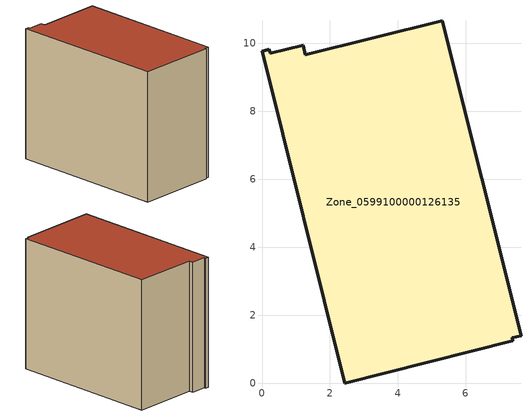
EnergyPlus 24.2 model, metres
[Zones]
Zone_0599100000126135
 floor ground (C_G): 7.63,1.39 7.37,1.33 7.39,1.24 2.43,0 0,9.77 0.21,9.82 0.24,9.71 1.21,9.95 1.28,9.66 5.31,10.66 z0
 wall outside (C_F): 7.63,1.39 5.31,10.66 1.28,9.66 1.21,9.95 0.24,9.71 0.21,9.82 0,9.77 2.43,0 7.39,1.24 7.37,1.33 7.63,1.39 z0:8.41
 roof outside (C_R): 7.37,1.33 7.63,1.39 5.31,10.66 1.28,9.66 1.21,9.95 0.24,9.71 0.21,9.82 0,9.77 2.43,0 7.39,1.24 z8.41
[BUILDING]
Pand.0599100000126135: North Axis=0; Terrain=City; Loads Convergence Tolerance Value=0.04; Temperature Convergence Tolerance Value=0.4; Solar Distribution=FullExterior; Maximum Number of Warmup Days=25; Minimum Number of Warmup Days=1
[Site:Location]
Rotterdam.The.Hague.AP_ZH_NLD Design_Conditions: Latitude=51.96; Longitude=4.45; Time Zone=1; Elevation=-4.5
[SITE:GROUNDTEMPERATURE:BUILDINGSURFACE]
18, 18, 18, 18, 18, 18, 18, 18, 18, 18, 18, 18
[MATERIAL] Thermal Absorptance=0.9; Solar Absorptance=0.7; Visible Absorptance=0.7
Name | Roughness | Thickness | Conductivity | Density | Specific Heat
G.TC.1975-1991 | MediumSmooth | 0.15 | 0.288461 | 540 | 1210
F.TC.1975-1991 | Rough | 0.3 | 0.230769 | 1920 | 840
R.TC.1975-1991 | MediumRough | 0.2 | 0.153846 | 1500 | 1000
[CONSTRUCTION]
C_G: G.TC.1975-1991
C_F: F.TC.1975-1991
C_R: R.TC.1975-1991
[ZONE]
Zone_0599100000126135: Type=1; Multiplier=1; Ceiling Height=Autocalculate; Volume=Autocalculate; Floor Area=autocalculate; Part of Total Floor Area=Yes
[ZONEINFILTRATION:DESIGNFLOWRATE]
Infil_Zone_0599100000126135: Zone or ZoneList or Space or SpaceList=Zone_0599100000126135; Schedule=AlwaysOn; Design Flow Rate Calculation Method=Flow/Area; Flow Rate per Floor Area=0.003; Constant Term Coefficient=1; Temperature Term Coefficient=0; Velocity Term Coefficient=0; Velocity Squared Term Coefficient=0
[HVACTEMPLATE:ZONE:IDEALLOADSAIRSYSTEM]
Zone_0599100000126135: Maximum Heating Supply Air Temperature=50; Minimum Cooling Supply Air Temperature=13; Maximum Heating Supply Air Humidity Ratio=0.0156; Minimum Cooling Supply Air Humidity Ratio=0.0077; Heating Limit=NoLimit; Cooling Limit=NoLimit; Dehumidification Control Type=ConstantSensibleHeatRatio; Cooling Sensible Heat Ratio=0.7; Dehumidification Setpoint=60; Humidification Control Type=None; Humidification Setpoint=30; Outdoor Air Method=None; Outdoor Air Flow Rate per Person=0.00944; Outdoor Air Flow Rate per Zone Floor Area=0; Outdoor Air Flow Rate per Zone=0; Demand Controlled Ventilation Type=None; Outdoor Air Economizer Type=NoEconomizer; Heat Recovery Type=None; Sensible Heat Recovery Effectiveness=0.7; Latent Heat Recovery Effectiveness=0.65
[ZONECONTROL:THERMOSTAT]
ThermostatControl_Zone_0599100000126135: Zone or ZoneList=Zone_0599100000126135; Control Type Schedule=DualSetpointControlType; Control 1=Thermostat_Zone_0599100000126135; Temperature Difference Between Cutout And Setpoint=0
[THERMOSTATSETPOINT:DUALSETPOINT]
Thermostat_Zone_0599100000126135: Heating Setpoint Temperature Schedule=HeatingSetpoint_Zone_0599100000126135; Cooling Setpoint Temperature Schedule=CoolingSetpoint_Zone_0599100000126135
[SCHEDULE:COMPACT]
HeatingSetpoint_Zone_0599100000126135: Through: 12/31, For: AllDays, Until: 24:00, 21
CoolingSetpoint_Zone_0599100000126135: Through: 12/31, For: AllDays, Until: 24:00, 24
DualSetpointControlType: Through: 12/31, For: AllDays, Until: 24:00, 4
AlwaysOn: Through: 12/31, For: AllDays, Until: 24:00, 1
